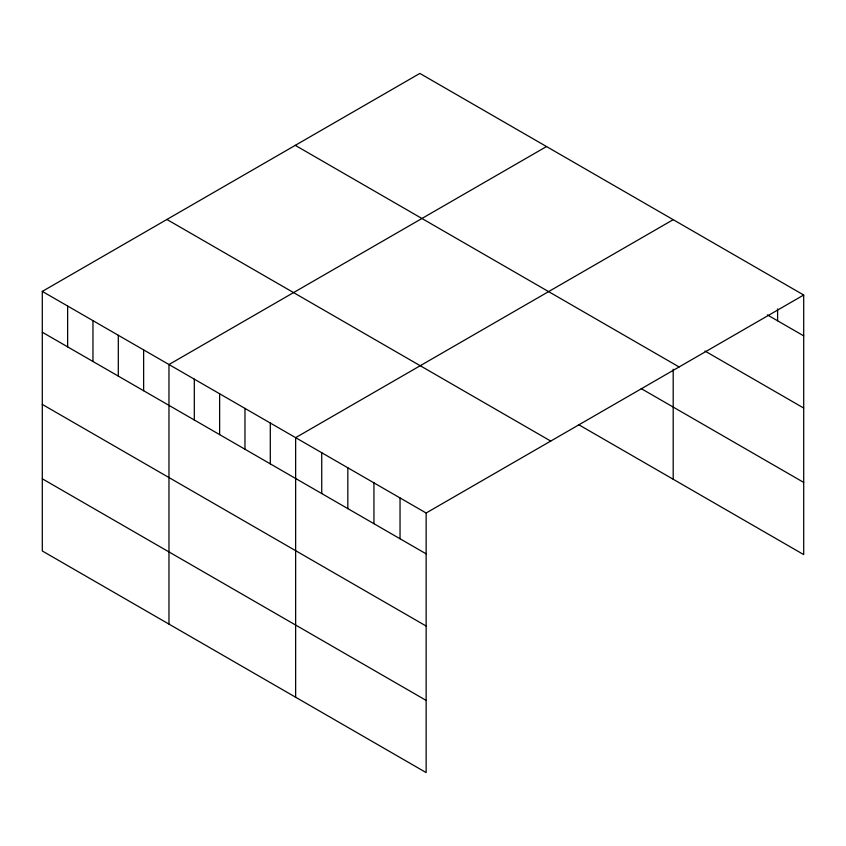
<?xml version="1.0" encoding="UTF-8"?>
<svg xmlns="http://www.w3.org/2000/svg" width="846" height="846" viewBox="0 0 846 846"><rect width="100%" height="100%" fill="white"/><g stroke="black" fill="none" stroke-linecap="round" stroke-linejoin="round"><path stroke-width="1.27" d="M42.3 291.405L426.141 513.004L426.141 772.578L42.3 550.979L42.3 291.405L419.859 73.422L803.7 295.021L803.7 554.595L578.474 424.565M546.527 146.548L168.967 364.531L168.967 624.105M673.194 219.674L295.635 437.657L295.635 697.231M426.141 513.004L803.7 295.021M767.385 314.892L803.7 335.862M704.972 351.037L803.7 408.047M295.265 145.353L679.105 366.963M641.257 388.631L803.7 482.41M166.895 219.463L550.735 441.073M42.3 332.235L426.141 553.834M42.3 404.42L426.141 626.029M42.3 478.794L426.141 700.393M777.601 308.938L777.601 320.793M673.194 369.226L673.194 479.248M400.042 497.934L400.042 538.765M373.943 482.865L373.943 523.695M347.833 467.796L347.833 508.626M321.734 452.726L321.734 493.556M270.297 423.032L270.297 463.862M244.97 408.407L244.97 449.237M219.632 393.781L219.632 434.611M194.305 379.156L194.305 419.986M143.63 349.906L143.63 390.736M118.303 335.28L118.303 376.11M92.965 320.655L92.965 361.485M67.638 306.03L67.638 346.86"/></g></svg>
